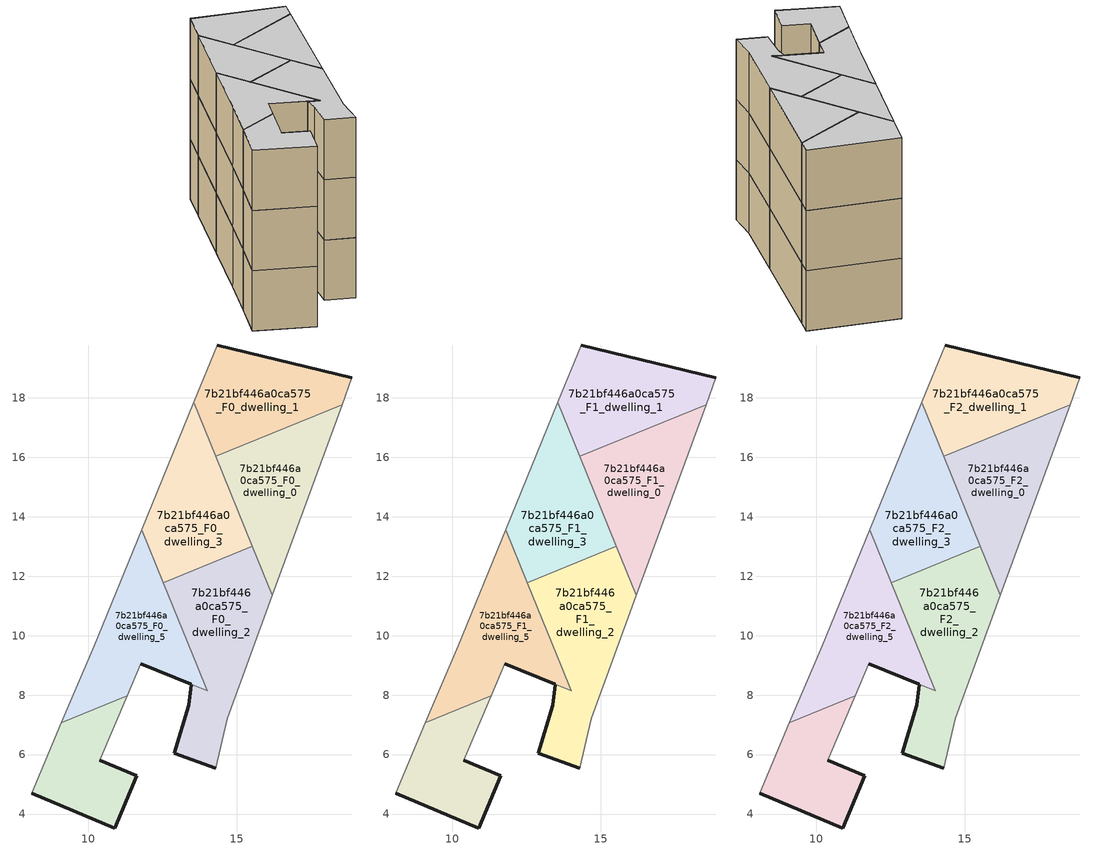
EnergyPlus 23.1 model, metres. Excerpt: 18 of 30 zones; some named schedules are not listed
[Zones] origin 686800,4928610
7b21bf446a0ca575_F0_dwelling_0
 floor ground (EU_floor_Construction): 16.2,11.36 18.54,17.76 14.29,16.03 z0
 wall adiabatic (EU_wall_Construction): 18.54,17.76 16.2,11.36 z0:3
 wall to 7b21bf446a0ca575_F0_dwelling_1 (EU_wall_Construction): 14.29,16.03 18.54,17.76 z0:3
 wall to 7b21bf446a0ca575_F0_dwelling_3 (EU_wall_Construction): 15.52,13.01 14.29,16.03 z0:3
 wall to 7b21bf446a0ca575_F0_dwelling_2 (EU_wall_Construction): 16.2,11.36 15.52,13.01 z0:3
7b21bf446a0ca575_F0_dwelling_1
 floor ground (EU_floor_Construction): 18.54,17.76 18.87,18.67 14.34,19.77 13.55,17.84 14.29,16.03 z0
 wall outside (EU_wall_Construction): 14.34,19.77 18.87,18.67 z0:3
 wall adiabatic (EU_wall_Construction): 13.55,17.84 14.34,19.77 / 18.87,18.67 18.54,17.76 z0:3
 wall to 7b21bf446a0ca575_F0_dwelling_3 (EU_wall_Construction): 14.29,16.03 13.55,17.84 z0:3
7b21bf446a0ca575_F0_dwelling_2
 floor ground (EU_floor_Construction): 14.3,5.54 14.68,7.2 16.2,11.36 15.52,13.01 12.52,11.78 14.01,8.14 13.47,8.36 13.38,7.66 12.9,6.05 z0
 wall outside (EU_wall_Construction): 14.3,5.54 12.9,6.05 13.38,7.66 13.47,8.36 z0:3
 wall to 7b21bf446a0ca575_F0_dwelling_3 (EU_wall_Construction): 12.52,11.78 15.52,13.01 z0:3
 wall adiabatic (EU_wall_Construction): 16.2,11.36 14.68,7.2 14.3,5.54 z0:3
 wall to 7b21bf446a0ca575_F0_dwelling_5 (EU_wall_Construction): 13.68,8.95 12.52,11.78 / 13.47,8.36 14.01,8.14 13.68,8.94 z0:3
7b21bf446a0ca575_F0_dwelling_3
 floor ground (EU_floor_Construction): 15.52,13.01 13.55,17.84 11.8,13.56 12.52,11.78 z0
 wall adiabatic (EU_wall_Construction): 11.8,13.56 13.55,17.84 z0:3
 wall to 7b21bf446a0ca575_F0_dwelling_5 (EU_wall_Construction): 12.52,11.78 11.8,13.56 z0:3
7b21bf446a0ca575_F0_dwelling_4
 floor ground (EU_floor_Construction): 10.9,3.53 11.64,5.29 10.4,5.81 11.31,7.97 9.1,7.07 8.1,4.7 z0
 wall outside (EU_wall_Construction): 10.4,5.81 11.64,5.29 10.9,3.53 8.1,4.7 z0:3
 wall adiabatic (EU_wall_Construction): 8.1,4.7 9.1,7.07 / 11.31,7.97 10.4,5.81 z0:3
 wall to 7b21bf446a0ca575_F0_dwelling_5 (EU_wall_Construction): 9.1,7.07 11.31,7.97 z0:3
7b21bf446a0ca575_F0_dwelling_5
 floor ground (EU_floor_Construction): 14.01,8.14 11.8,13.56 10.2,9.66 9.1,7.07 11.31,7.97 11.77,9.06 z0
 wall outside (EU_wall_Construction): 13.47,8.36 11.77,9.06 z0:3
 wall adiabatic (EU_wall_Construction): 11.77,9.06 11.31,7.97 / 9.1,7.07 10.2,9.66 11.8,13.56 z0:3
7b21bf446a0ca575_F1_dwelling_0
 floor to 7b21bf446a0ca575_F0_dwelling_0 (EU_floor_Construction): 16.2,11.36 18.54,17.76 14.29,16.03 z3
 wall adiabatic (EU_wall_Construction): 18.54,17.76 16.2,11.36 z3:6
 wall to 7b21bf446a0ca575_F1_dwelling_1 (EU_wall_Construction): 14.29,16.03 18.54,17.76 z3:6
 wall to 7b21bf446a0ca575_F1_dwelling_3 (EU_wall_Construction): 15.52,13.01 14.29,16.03 z3:6
 wall to 7b21bf446a0ca575_F1_dwelling_2 (EU_wall_Construction): 16.2,11.36 15.52,13.01 z3:6
7b21bf446a0ca575_F1_dwelling_1
 floor to 7b21bf446a0ca575_F0_dwelling_1 (EU_floor_Construction): 18.54,17.76 18.87,18.67 14.34,19.77 13.55,17.84 14.29,16.03 z3
 wall outside (EU_wall_Construction): 14.34,19.77 18.87,18.67 z3:6
 wall adiabatic (EU_wall_Construction): 13.55,17.84 14.34,19.77 / 18.87,18.67 18.54,17.76 z3:6
 wall to 7b21bf446a0ca575_F1_dwelling_3 (EU_wall_Construction): 14.29,16.03 13.55,17.84 z3:6
7b21bf446a0ca575_F1_dwelling_2
 floor to 7b21bf446a0ca575_F0_dwelling_2 (EU_floor_Construction): 14.3,5.54 14.68,7.2 16.2,11.36 15.52,13.01 12.52,11.78 14.01,8.14 13.47,8.36 13.38,7.66 12.9,6.05 z3
 wall outside (EU_wall_Construction): 14.3,5.54 12.9,6.05 13.38,7.66 13.47,8.36 z3:6
 wall to 7b21bf446a0ca575_F1_dwelling_3 (EU_wall_Construction): 12.52,11.78 15.52,13.01 z3:6
 wall adiabatic (EU_wall_Construction): 16.2,11.36 14.68,7.2 14.3,5.54 z3:6
 wall to 7b21bf446a0ca575_F1_dwelling_5 (EU_wall_Construction): 13.68,8.95 12.52,11.78 / 13.47,8.36 14.01,8.14 13.68,8.94 z3:6
7b21bf446a0ca575_F1_dwelling_3
 floor to 7b21bf446a0ca575_F0_dwelling_3 (EU_floor_Construction): 15.52,13.01 13.55,17.84 11.8,13.56 12.52,11.78 z3
 wall adiabatic (EU_wall_Construction): 11.8,13.56 13.55,17.84 z3:6
 wall to 7b21bf446a0ca575_F1_dwelling_5 (EU_wall_Construction): 12.52,11.78 11.8,13.56 z3:6
7b21bf446a0ca575_F1_dwelling_4
 floor to 7b21bf446a0ca575_F0_dwelling_4 (EU_floor_Construction): 10.9,3.53 11.64,5.29 10.4,5.81 11.31,7.97 9.1,7.07 8.1,4.7 z3
 wall outside (EU_wall_Construction): 10.4,5.81 11.64,5.29 10.9,3.53 8.1,4.7 z3:6
 wall adiabatic (EU_wall_Construction): 8.1,4.7 9.1,7.07 / 11.31,7.97 10.4,5.81 z3:6
 wall to 7b21bf446a0ca575_F1_dwelling_5 (EU_wall_Construction): 9.1,7.07 11.31,7.97 z3:6
7b21bf446a0ca575_F1_dwelling_5
 floor to 7b21bf446a0ca575_F0_dwelling_5 (EU_floor_Construction): 14.01,8.14 11.8,13.56 10.2,9.66 9.1,7.07 11.31,7.97 11.77,9.06 z3
 wall outside (EU_wall_Construction): 13.47,8.36 11.77,9.06 z3:6
 wall adiabatic (EU_wall_Construction): 11.77,9.06 11.31,7.97 / 9.1,7.07 10.2,9.66 11.8,13.56 z3:6
7b21bf446a0ca575_F2_dwelling_0
 floor to 7b21bf446a0ca575_F1_dwelling_0 (EU_floor_Construction): 16.2,11.36 18.54,17.76 14.29,16.03 z6
 wall adiabatic (EU_wall_Construction): 18.54,17.76 16.2,11.36 z6:9
 wall to 7b21bf446a0ca575_F2_dwelling_1 (EU_wall_Construction): 14.29,16.03 18.54,17.76 z6:9
 wall to 7b21bf446a0ca575_F2_dwelling_3 (EU_wall_Construction): 15.52,13.01 14.29,16.03 z6:9
 wall to 7b21bf446a0ca575_F2_dwelling_2 (EU_wall_Construction): 16.2,11.36 15.52,13.01 z6:9
 ceiling to 7b21bf446a0ca575_F3_dwelling_0 (EU_floor_Construction): 18.54,17.76 16.2,11.36 14.29,16.03 z9
7b21bf446a0ca575_F2_dwelling_1
 floor to 7b21bf446a0ca575_F1_dwelling_1 (EU_floor_Construction): 18.54,17.76 18.87,18.67 14.34,19.77 13.55,17.84 14.29,16.03 z6
 wall outside (EU_wall_Construction): 14.34,19.77 18.87,18.67 z6:9
 wall adiabatic (EU_wall_Construction): 13.55,17.84 14.34,19.77 / 18.87,18.67 18.54,17.76 z6:9
 wall to 7b21bf446a0ca575_F2_dwelling_3 (EU_wall_Construction): 14.29,16.03 13.55,17.84 z6:9
 ceiling to 7b21bf446a0ca575_F3_dwelling_1 (EU_floor_Construction): 18.87,18.67 18.54,17.76 14.29,16.03 13.55,17.84 14.34,19.77 z9
7b21bf446a0ca575_F2_dwelling_2
 floor to 7b21bf446a0ca575_F1_dwelling_2 (EU_floor_Construction): 14.3,5.54 14.68,7.2 16.2,11.36 15.52,13.01 12.52,11.78 14.01,8.14 13.47,8.36 13.38,7.66 12.9,6.05 z6
 wall outside (EU_wall_Construction): 14.3,5.54 12.9,6.05 13.38,7.66 13.47,8.36 z6:9
 wall to 7b21bf446a0ca575_F2_dwelling_3 (EU_wall_Construction): 12.52,11.78 15.52,13.01 z6:9
 wall adiabatic (EU_wall_Construction): 16.2,11.36 14.68,7.2 14.3,5.54 z6:9
 wall to 7b21bf446a0ca575_F2_dwelling_5 (EU_wall_Construction): 13.68,8.95 12.52,11.78 / 13.47,8.36 14.01,8.14 13.68,8.94 z6:9
 ceiling to 7b21bf446a0ca575_F3_dwelling_2 (EU_floor_Construction): 15.52,13.01 16.2,11.36 14.68,7.2 14.3,5.54 12.9,6.05 13.38,7.66 13.47,8.36 14.01,8.14 12.52,11.78 z9
7b21bf446a0ca575_F2_dwelling_3
 floor to 7b21bf446a0ca575_F1_dwelling_3 (EU_floor_Construction): 15.52,13.01 13.55,17.84 11.8,13.56 12.52,11.78 z6
 wall adiabatic (EU_wall_Construction): 11.8,13.56 13.55,17.84 z6:9
 wall to 7b21bf446a0ca575_F2_dwelling_5 (EU_wall_Construction): 12.52,11.78 11.8,13.56 z6:9
 ceiling to 7b21bf446a0ca575_F3_dwelling_3 (EU_floor_Construction): 13.55,17.84 15.52,13.01 12.52,11.78 11.8,13.56 z9
7b21bf446a0ca575_F2_dwelling_4
 floor to 7b21bf446a0ca575_F1_dwelling_4 (EU_floor_Construction): 10.9,3.53 11.64,5.29 10.4,5.81 11.31,7.97 9.1,7.07 8.1,4.7 z6
 wall outside (EU_wall_Construction): 10.4,5.81 11.64,5.29 10.9,3.53 8.1,4.7 z6:9
 wall adiabatic (EU_wall_Construction): 8.1,4.7 9.1,7.07 / 11.31,7.97 10.4,5.81 z6:9
 wall to 7b21bf446a0ca575_F2_dwelling_5 (EU_wall_Construction): 9.1,7.07 11.31,7.97 z6:9
 ceiling to 7b21bf446a0ca575_F3_dwelling_4 (EU_floor_Construction): 11.31,7.97 10.4,5.81 11.64,5.29 10.9,3.53 8.1,4.7 9.1,7.07 z9
7b21bf446a0ca575_F2_dwelling_5
 floor to 7b21bf446a0ca575_F1_dwelling_5 (EU_floor_Construction): 14.01,8.14 11.8,13.56 10.2,9.66 9.1,7.07 11.31,7.97 11.77,9.06 z6
 wall outside (EU_wall_Construction): 13.47,8.36 11.77,9.06 z6:9
 wall adiabatic (EU_wall_Construction): 11.77,9.06 11.31,7.97 / 9.1,7.07 10.2,9.66 11.8,13.56 z6:9
 ceiling to 7b21bf446a0ca575_F3_dwelling_5 (EU_floor_Construction): 11.8,13.56 14.01,8.14 11.77,9.06 11.31,7.97 9.1,7.07 10.2,9.66 z9
[Building]
EU S2 Campaign: North Axis=0; Terrain=City; Solar Distribution=FullExterior
[Site:Location]
Bologna: Latitude=44.5; Longitude=11.25; Time Zone=1; Elevation=37
[SizingPeriod:WeatherFileDays]
AnnualSizingPeriod: Begin Month=1; Begin Day of Month=1; End Month=12; End Day of Month=31; Day of Week for Start Day=Monday; Use Weather File Daylight Saving Period=No; Use Weather File Rain and Snow Indicators=No
[MATERIAL]
EU_InternalMass_Material: Roughness=MediumRough; Thickness=0.1; Conductivity=1; Density=1800; Specific Heat=900; Thermal Absorptance=0.9; Solar Absorptance=0.7; Visible Absorptance=0.7
[MATERIAL:NOMASS] Roughness=MediumRough; Thermal Absorptance=0.9; Solar Absorptance=0.7; Visible Absorptance=0.7
Name | Thermal Resistance
EU_wall_NoMass | 0.779417
EU_floor_NoMass | 0.588222
[CONSTRUCTION]
EU_wall_Construction: EU_wall_NoMass
EU_floor_Construction: EU_floor_NoMass
EU_InternalMass_Construction: EU_InternalMass_Material
[ZONE] Type=1; Multiplier=1; Ceiling Height=autocalculate; Floor Area=autocalculate; Part of Total Floor Area=Yes
Name | Volume
7b21bf446a0ca575_F0_dwelling_0; 7b21bf446a0ca575_F1_dwelling_0; 7b21bf446a0ca575_F2_dwelling_0 | 34.7263
7b21bf446a0ca575_F0_dwelling_1; 7b21bf446a0ca575_F1_dwelling_1; 7b21bf446a0ca575_F2_dwelling_1 | 34.7278
7b21bf446a0ca575_F0_dwelling_2 | 43.3242
7b21bf446a0ca575_F1_dwelling_2; 7b21bf446a0ca575_F2_dwelling_2 | 43.3286
7b21bf446a0ca575_F0_dwelling_3; 7b21bf446a0ca575_F1_dwelling_3; 7b21bf446a0ca575_F2_dwelling_3 | 34.7241
7b21bf446a0ca575_F0_dwelling_4; 7b21bf446a0ca575_F1_dwelling_4; 7b21bf446a0ca575_F2_dwelling_4 | 24.9668
7b21bf446a0ca575_F0_dwelling_5; 7b21bf446a0ca575_F1_dwelling_5; 7b21bf446a0ca575_F2_dwelling_5 | 35.866
[INTERNALMASS] Construction=EU_InternalMass_Construction
Name | Zone or ZoneList | Surface Area
7b21bf446a0ca575_F0_dwelling_0_EU_InternalMass | 7b21bf446a0ca575_F0_dwelling_0 | 11.5755
7b21bf446a0ca575_F0_dwelling_1_EU_InternalMass | 7b21bf446a0ca575_F0_dwelling_1 | 11.576
7b21bf446a0ca575_F0_dwelling_2_EU_InternalMass | 7b21bf446a0ca575_F0_dwelling_2 | 14.4432
7b21bf446a0ca575_F0_dwelling_3_EU_InternalMass | 7b21bf446a0ca575_F0_dwelling_3 | 11.5749
7b21bf446a0ca575_F0_dwelling_4_EU_InternalMass | 7b21bf446a0ca575_F0_dwelling_4 | 8.32214
7b21bf446a0ca575_F0_dwelling_5_EU_InternalMass | 7b21bf446a0ca575_F0_dwelling_5 | 11.9553
7b21bf446a0ca575_F1_dwelling_0_EU_InternalMass | 7b21bf446a0ca575_F1_dwelling_0 | 11.5755
7b21bf446a0ca575_F1_dwelling_1_EU_InternalMass | 7b21bf446a0ca575_F1_dwelling_1 | 11.576
7b21bf446a0ca575_F1_dwelling_2_EU_InternalMass | 7b21bf446a0ca575_F1_dwelling_2 | 14.4432
7b21bf446a0ca575_F1_dwelling_3_EU_InternalMass | 7b21bf446a0ca575_F1_dwelling_3 | 11.5749
7b21bf446a0ca575_F1_dwelling_4_EU_InternalMass | 7b21bf446a0ca575_F1_dwelling_4 | 8.32214
7b21bf446a0ca575_F1_dwelling_5_EU_InternalMass | 7b21bf446a0ca575_F1_dwelling_5 | 11.9553
7b21bf446a0ca575_F2_dwelling_0_EU_InternalMass | 7b21bf446a0ca575_F2_dwelling_0 | 11.5755
7b21bf446a0ca575_F2_dwelling_1_EU_InternalMass | 7b21bf446a0ca575_F2_dwelling_1 | 11.576
7b21bf446a0ca575_F2_dwelling_2_EU_InternalMass | 7b21bf446a0ca575_F2_dwelling_2 | 14.4432
7b21bf446a0ca575_F2_dwelling_3_EU_InternalMass | 7b21bf446a0ca575_F2_dwelling_3 | 11.5749
7b21bf446a0ca575_F2_dwelling_4_EU_InternalMass | 7b21bf446a0ca575_F2_dwelling_4 | 8.32214
7b21bf446a0ca575_F2_dwelling_5_EU_InternalMass | 7b21bf446a0ca575_F2_dwelling_5 | 11.9553
[OTHEREQUIPMENT] Fuel Type=Electricity; Design Level Calculation Method=Watts/Area; Power per Zone Floor Area=1; Fraction Latent=0; Fraction Radiant=0; Fraction Lost=0; Carbon Dioxide Generation Rate=0; EndUse Subcategory=EU_Step8_InternalGains
Name | Zone or ZoneList or Space or SpaceList | Schedule
EU_Step8_InternalGain_7b21bf446a0ca575_F0_dwelling_0_f000 | 7b21bf446a0ca575_F0_dwelling_0 | EU_Step8_GainSchedule_7b21bf446a0ca575_F0_dwelling_0_f000
EU_Step8_InternalGain_7b21bf446a0ca575_F0_dwelling_1_f000 | 7b21bf446a0ca575_F0_dwelling_1 | EU_Step8_GainSchedule_7b21bf446a0ca575_F0_dwelling_1_f000
EU_Step8_InternalGain_7b21bf446a0ca575_F0_dwelling_2_f000 | 7b21bf446a0ca575_F0_dwelling_2 | EU_Step8_GainSchedule_7b21bf446a0ca575_F0_dwelling_2_f000
EU_Step8_InternalGain_7b21bf446a0ca575_F0_dwelling_3_f000 | 7b21bf446a0ca575_F0_dwelling_3 | EU_Step8_GainSchedule_7b21bf446a0ca575_F0_dwelling_3_f000
EU_Step8_InternalGain_7b21bf446a0ca575_F0_dwelling_4_f000 | 7b21bf446a0ca575_F0_dwelling_4 | EU_Step8_GainSchedule_7b21bf446a0ca575_F0_dwelling_4_f000
EU_Step8_InternalGain_7b21bf446a0ca575_F0_dwelling_5_f000 | 7b21bf446a0ca575_F0_dwelling_5 | EU_Step8_GainSchedule_7b21bf446a0ca575_F0_dwelling_5_f000
EU_Step8_InternalGain_7b21bf446a0ca575_F1_dwelling_0_f000 | 7b21bf446a0ca575_F1_dwelling_0 | EU_Step8_GainSchedule_7b21bf446a0ca575_F1_dwelling_0_f000
EU_Step8_InternalGain_7b21bf446a0ca575_F1_dwelling_1_f000 | 7b21bf446a0ca575_F1_dwelling_1 | EU_Step8_GainSchedule_7b21bf446a0ca575_F1_dwelling_1_f000
EU_Step8_InternalGain_7b21bf446a0ca575_F1_dwelling_2_f000 | 7b21bf446a0ca575_F1_dwelling_2 | EU_Step8_GainSchedule_7b21bf446a0ca575_F1_dwelling_2_f000
EU_Step8_InternalGain_7b21bf446a0ca575_F1_dwelling_3_f000 | 7b21bf446a0ca575_F1_dwelling_3 | EU_Step8_GainSchedule_7b21bf446a0ca575_F1_dwelling_3_f000
EU_Step8_InternalGain_7b21bf446a0ca575_F1_dwelling_4_f000 | 7b21bf446a0ca575_F1_dwelling_4 | EU_Step8_GainSchedule_7b21bf446a0ca575_F1_dwelling_4_f000
EU_Step8_InternalGain_7b21bf446a0ca575_F1_dwelling_5_f000 | 7b21bf446a0ca575_F1_dwelling_5 | EU_Step8_GainSchedule_7b21bf446a0ca575_F1_dwelling_5_f000
EU_Step8_InternalGain_7b21bf446a0ca575_F2_dwelling_0_f000 | 7b21bf446a0ca575_F2_dwelling_0 | EU_Step8_GainSchedule_7b21bf446a0ca575_F2_dwelling_0_f000
EU_Step8_InternalGain_7b21bf446a0ca575_F2_dwelling_1_f000 | 7b21bf446a0ca575_F2_dwelling_1 | EU_Step8_GainSchedule_7b21bf446a0ca575_F2_dwelling_1_f000
EU_Step8_InternalGain_7b21bf446a0ca575_F2_dwelling_2_f000 | 7b21bf446a0ca575_F2_dwelling_2 | EU_Step8_GainSchedule_7b21bf446a0ca575_F2_dwelling_2_f000
EU_Step8_InternalGain_7b21bf446a0ca575_F2_dwelling_3_f000 | 7b21bf446a0ca575_F2_dwelling_3 | EU_Step8_GainSchedule_7b21bf446a0ca575_F2_dwelling_3_f000
EU_Step8_InternalGain_7b21bf446a0ca575_F2_dwelling_4_f000 | 7b21bf446a0ca575_F2_dwelling_4 | EU_Step8_GainSchedule_7b21bf446a0ca575_F2_dwelling_4_f000
EU_Step8_InternalGain_7b21bf446a0ca575_F2_dwelling_5_f000 | 7b21bf446a0ca575_F2_dwelling_5 | EU_Step8_GainSchedule_7b21bf446a0ca575_F2_dwelling_5_f000
[ZONEVENTILATION:DESIGNFLOWRATE] Schedule=EU_AlwaysOn; Design Flow Rate Calculation Method=AirChanges/Hour; Air Changes per Hour=0.712058; Ventilation Type=Natural; Fan Pressure Rise=0; Fan Total Efficiency=1; Constant Term Coefficient=1; Temperature Term Coefficient=0; Velocity Term Coefficient=0; Velocity Squared Term Coefficient=0; Minimum Indoor Temperature=-100; Maximum Indoor Temperature=100; Delta Temperature=-100; Minimum Outdoor Temperature=-100; Maximum Outdoor Temperature=100; Maximum Wind Speed=40
Name | Zone or ZoneList or Space or SpaceList
EU_ConstantAir_7b21bf446a0ca575_F0_dwelling_0 | 7b21bf446a0ca575_F0_dwelling_0
EU_ConstantAir_7b21bf446a0ca575_F0_dwelling_1 | 7b21bf446a0ca575_F0_dwelling_1
EU_ConstantAir_7b21bf446a0ca575_F0_dwelling_2 | 7b21bf446a0ca575_F0_dwelling_2
EU_ConstantAir_7b21bf446a0ca575_F0_dwelling_3 | 7b21bf446a0ca575_F0_dwelling_3
EU_ConstantAir_7b21bf446a0ca575_F0_dwelling_4 | 7b21bf446a0ca575_F0_dwelling_4
EU_ConstantAir_7b21bf446a0ca575_F0_dwelling_5 | 7b21bf446a0ca575_F0_dwelling_5
EU_ConstantAir_7b21bf446a0ca575_F1_dwelling_0 | 7b21bf446a0ca575_F1_dwelling_0
EU_ConstantAir_7b21bf446a0ca575_F1_dwelling_1 | 7b21bf446a0ca575_F1_dwelling_1
EU_ConstantAir_7b21bf446a0ca575_F1_dwelling_2 | 7b21bf446a0ca575_F1_dwelling_2
EU_ConstantAir_7b21bf446a0ca575_F1_dwelling_3 | 7b21bf446a0ca575_F1_dwelling_3
EU_ConstantAir_7b21bf446a0ca575_F1_dwelling_4 | 7b21bf446a0ca575_F1_dwelling_4
EU_ConstantAir_7b21bf446a0ca575_F1_dwelling_5 | 7b21bf446a0ca575_F1_dwelling_5
EU_ConstantAir_7b21bf446a0ca575_F2_dwelling_0 | 7b21bf446a0ca575_F2_dwelling_0
EU_ConstantAir_7b21bf446a0ca575_F2_dwelling_1 | 7b21bf446a0ca575_F2_dwelling_1
EU_ConstantAir_7b21bf446a0ca575_F2_dwelling_2 | 7b21bf446a0ca575_F2_dwelling_2
EU_ConstantAir_7b21bf446a0ca575_F2_dwelling_3 | 7b21bf446a0ca575_F2_dwelling_3
EU_ConstantAir_7b21bf446a0ca575_F2_dwelling_4 | 7b21bf446a0ca575_F2_dwelling_4
EU_ConstantAir_7b21bf446a0ca575_F2_dwelling_5 | 7b21bf446a0ca575_F2_dwelling_5
[HVACTEMPLATE:THERMOSTAT] Constant Heating Setpoint=20; Constant Cooling Setpoint=50
EU_HeatOnly_7b21bf446a0ca575_F0_dwelling_0; EU_HeatOnly_7b21bf446a0ca575_F0_dwelling_1; EU_HeatOnly_7b21bf446a0ca575_F0_dwelling_2; EU_HeatOnly_7b21bf446a0ca575_F0_dwelling_3; EU_HeatOnly_7b21bf446a0ca575_F0_dwelling_4; EU_HeatOnly_7b21bf446a0ca575_F0_dwelling_5; EU_HeatOnly_7b21bf446a0ca575_F1_dwelling_0; EU_HeatOnly_7b21bf446a0ca575_F1_dwelling_1; EU_HeatOnly_7b21bf446a0ca575_F1_dwelling_2; EU_HeatOnly_7b21bf446a0ca575_F1_dwelling_3; EU_HeatOnly_7b21bf446a0ca575_F1_dwelling_4; EU_HeatOnly_7b21bf446a0ca575_F1_dwelling_5; EU_HeatOnly_7b21bf446a0ca575_F2_dwelling_0; EU_HeatOnly_7b21bf446a0ca575_F2_dwelling_1; EU_HeatOnly_7b21bf446a0ca575_F2_dwelling_2; EU_HeatOnly_7b21bf446a0ca575_F2_dwelling_3; EU_HeatOnly_7b21bf446a0ca575_F2_dwelling_4; EU_HeatOnly_7b21bf446a0ca575_F2_dwelling_5; EU_HeatOnly_7b21bf446a0ca575_F3_dwelling_0; EU_HeatOnly_7b21bf446a0ca575_F3_dwelling_1; EU_HeatOnly_7b21bf446a0ca575_F3_dwelling_2; EU_HeatOnly_7b21bf446a0ca575_F3_dwelling_3; EU_HeatOnly_7b21bf446a0ca575_F3_dwelling_4; EU_HeatOnly_7b21bf446a0ca575_F3_dwelling_5; EU_HeatOnly_7b21bf446a0ca575_F4_dwelling_0; EU_HeatOnly_7b21bf446a0ca575_F4_dwelling_1; EU_HeatOnly_7b21bf446a0ca575_F4_dwelling_2; EU_HeatOnly_7b21bf446a0ca575_F4_dwelling_3; EU_HeatOnly_7b21bf446a0ca575_F4_dwelling_4; EU_HeatOnly_7b21bf446a0ca575_F4_dwelling_5
